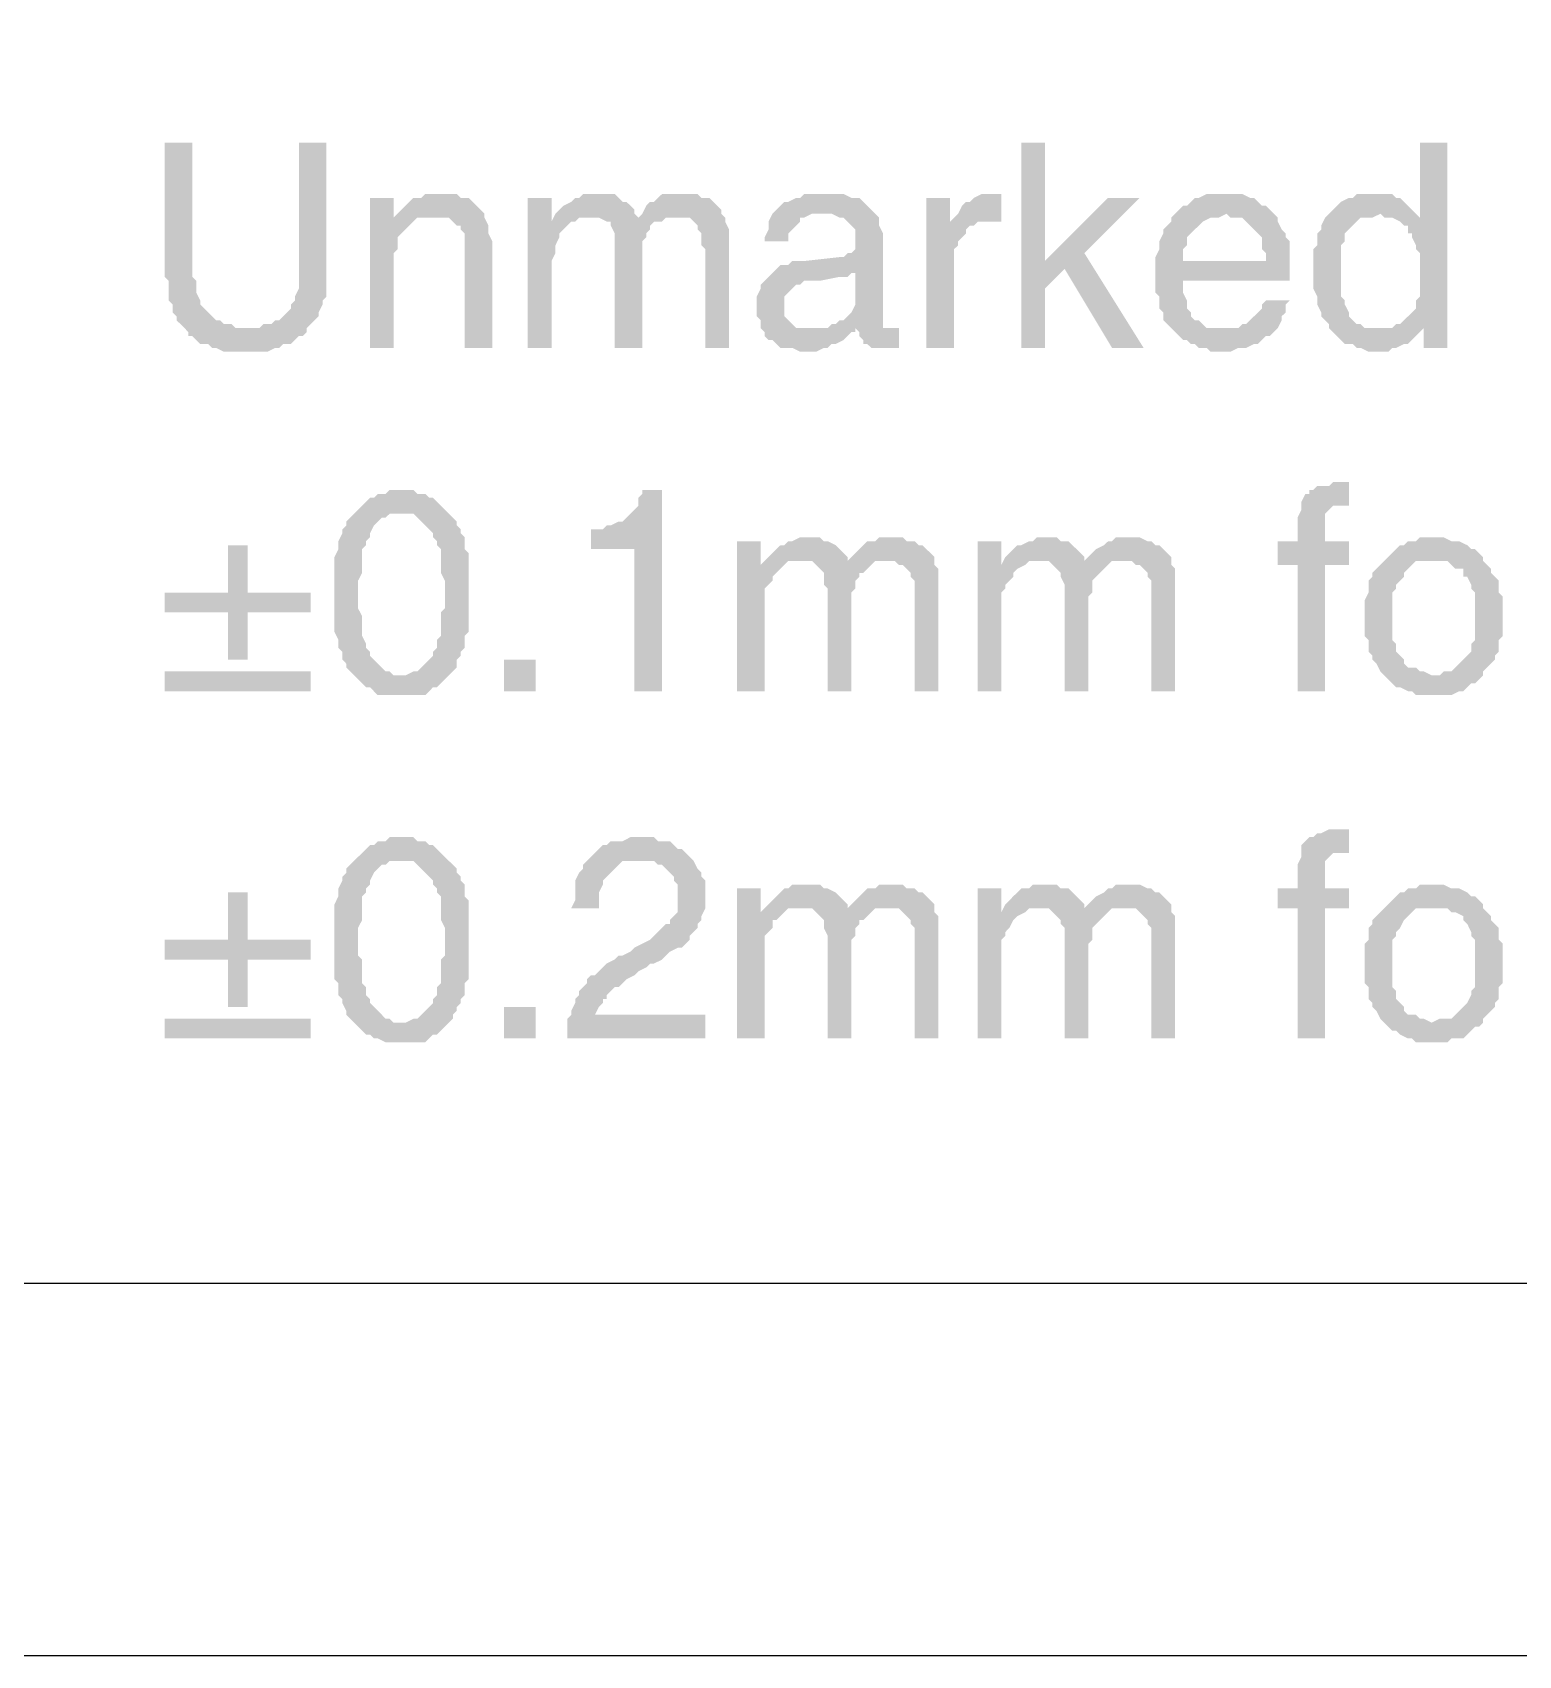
# Model space of a CAD drawing. Header units: inches. Extents: x 3613 to 8393, y -2205 to -794.
# Drawn here: x 4394.09 to 4411.09, y -1865.06 to -1846.5 of the extents above; entities that cross this region are included whole.
import ezdxf

# ---------------------------------------------------------------- set-up
doc = ezdxf.new("R2010")
doc.units = ezdxf.units.IN
doc.header["$MEASUREMENT"] = 0

msp = doc.modelspace()

# ---------------------------------------------------------------- hatches: boundary and pattern name
at = {"transparency": 33554559}
for points in [[(4395.921, -1847.761), (4395.605, -1847.761), (4395.605, -1849.296), (4395.65, -1849.341), (4395.65, -1849.566), (4395.695, -1849.612), (4395.695, -1849.702), (4395.74, -1849.747), (4395.74, -1849.792), (4395.786, -1849.837), (4395.831, -1849.882), (4396.553, -1849.882), (4396.417, -1849.882), (4396.372, -1849.837), (4396.282, -1849.837), (4396.237, -1849.792), (4396.192, -1849.792), (4396.147, -1849.747), (4396.101, -1849.702), (4396.101, -1849.702), (4396.056, -1849.657), (4396.011, -1849.612), (4396.011, -1849.566), (4395.966, -1849.476), (4395.966, -1849.341), (4395.921, -1849.296), (4395.921, -1849.205)], [(4397.455, -1847.761), (4397.139, -1847.761), (4397.139, -1849.431), (4397.094, -1849.521), (4397.094, -1849.566), (4397.049, -1849.612), (4397.049, -1849.657), (4397.004, -1849.702), (4396.959, -1849.747), (4396.914, -1849.792), (4396.869, -1849.792), (4396.824, -1849.837), (4396.733, -1849.837), (4396.688, -1849.882), (4395.831, -1849.882), (4395.876, -1849.928), (4395.876, -1849.973), (4395.921, -1849.973), (4395.966, -1850.018), (4396.011, -1850.063), (4396.101, -1850.063), (4396.147, -1850.108), (4396.192, -1850.108), (4396.282, -1850.153), (4396.778, -1850.153), (4396.869, -1850.108), (4396.914, -1850.108), (4396.959, -1850.063), (4397.049, -1850.063), (4397.094, -1850.018), (4397.139, -1849.973), (4397.185, -1849.973), (4397.23, -1849.928), (4397.23, -1849.882), (4397.275, -1849.837), (4397.32, -1849.792), (4397.365, -1849.747), (4397.365, -1849.702), (4397.41, -1849.612), (4397.41, -1849.566), (4397.455, -1849.521), (4397.455, -1849.251)], [(4405.669, -1847.761), (4405.399, -1847.761), (4405.399, -1850.108), (4405.669, -1850.108), (4405.669, -1849.431), (4405.895, -1849.205), (4405.669, -1849.115)], [(4410.273, -1847.761), (4409.957, -1847.761), (4409.957, -1848.619), (4409.731, -1848.664), (4409.776, -1848.709), (4409.822, -1848.709), (4409.822, -1848.799), (4409.867, -1848.799), (4409.867, -1848.844), (4409.912, -1848.935), (4409.912, -1848.98), (4409.957, -1849.025), (4409.957, -1849.521), (4409.912, -1849.566), (4409.912, -1849.657), (4409.867, -1849.702), (4409.822, -1849.747), (4409.822, -1849.747), (4409.776, -1849.792), (4409.731, -1849.837), (4409.686, -1849.837), (4410.002, -1849.882), (4410.002, -1850.108), (4410.273, -1850.108)], [(4398.223, -1848.393), (4397.952, -1848.393), (4397.952, -1850.108), (4398.223, -1850.108), (4398.223, -1849.16), (4398.223, -1849.025), (4398.268, -1848.98), (4398.268, -1848.844), (4398.313, -1848.799), (4398.358, -1848.754), (4398.358, -1848.754), (4398.403, -1848.709), (4398.448, -1848.664), (4398.223, -1848.619)], [(4398.719, -1848.348), (4398.584, -1848.348), (4398.539, -1848.393), (4398.448, -1848.393), (4398.403, -1848.438), (4398.358, -1848.483), (4398.313, -1848.528), (4398.268, -1848.574), (4398.223, -1848.619), (4398.448, -1848.664), (4398.493, -1848.619), (4398.674, -1848.619), (4399.261, -1848.574), (4399.216, -1848.528), (4399.17, -1848.483), (4399.17, -1848.483), (4399.125, -1848.438), (4399.08, -1848.393), (4398.99, -1848.393), (4398.945, -1848.348), (4398.809, -1848.348)], [(4400.028, -1848.393), (4399.757, -1848.393), (4399.757, -1850.108), (4400.028, -1850.108), (4400.028, -1849.115), (4400.073, -1849.025), (4400.073, -1848.935), (4400.118, -1848.844), (4400.118, -1848.799), (4400.163, -1848.754), (4400.208, -1848.709), (4400.254, -1848.664), (4400.299, -1848.664), (4400.028, -1848.664)], [(4400.524, -1848.348), (4400.389, -1848.348), (4400.344, -1848.393), (4400.299, -1848.393), (4400.254, -1848.438), (4400.163, -1848.483), (4400.118, -1848.528), (4400.073, -1848.574), (4400.028, -1848.664), (4400.299, -1848.664), (4400.344, -1848.619), (4400.479, -1848.619), (4400.976, -1848.574), (4400.976, -1848.528), (4400.931, -1848.483), (4400.885, -1848.438), (4400.84, -1848.438), (4400.795, -1848.393), (4400.75, -1848.348), (4400.615, -1848.348)], [(4401.472, -1848.348), (4401.292, -1848.348), (4401.246, -1848.393), (4401.201, -1848.438), (4401.156, -1848.438), (4401.111, -1848.483), (4401.066, -1848.574), (4401.021, -1848.619), (4400.57, -1848.619), (4400.66, -1848.664), (4400.705, -1848.664), (4400.705, -1848.709), (4400.75, -1848.799), (4400.75, -1850.108), (4401.066, -1850.108), (4401.066, -1849.115), (4401.066, -1848.889), (4401.111, -1848.844), (4401.111, -1848.799), (4401.156, -1848.754), (4401.156, -1848.709), (4401.201, -1848.664), (4401.292, -1848.664), (4401.337, -1848.619), (4401.472, -1848.619), (4401.969, -1848.574), (4401.969, -1848.528), (4401.923, -1848.483), (4401.923, -1848.483), (4401.878, -1848.438), (4401.833, -1848.393), (4401.743, -1848.393), (4401.698, -1848.348), (4401.562, -1848.348)], [(4403.187, -1848.348), (4402.916, -1848.348), (4402.871, -1848.393), (4402.826, -1848.393), (4402.736, -1848.438), (4402.691, -1848.438), (4402.646, -1848.483), (4402.646, -1848.483), (4402.6, -1848.528), (4402.555, -1848.574), (4402.51, -1848.664), (4402.51, -1848.754), (4402.465, -1848.844), (4402.465, -1848.889), (4402.736, -1848.889), (4402.736, -1848.799), (4402.781, -1848.754), (4402.826, -1848.709), (4402.871, -1848.664), (4402.871, -1848.619), (4402.916, -1848.619), (4403.007, -1848.574), (4403.729, -1848.574), (4403.684, -1848.528), (4403.638, -1848.483), (4403.593, -1848.438), (4403.548, -1848.393), (4403.458, -1848.393), (4403.368, -1848.348), (4403.232, -1848.348)], [(4404.586, -1848.393), (4404.315, -1848.393), (4404.315, -1850.108), (4404.631, -1850.108), (4404.631, -1848.98), (4404.677, -1848.935), (4404.677, -1848.889), (4404.722, -1848.844), (4404.767, -1848.799), (4404.767, -1848.754), (4404.812, -1848.709), (4404.857, -1848.709), (4404.586, -1848.664)], [(4405.083, -1848.348), (4404.947, -1848.348), (4404.857, -1848.393), (4404.812, -1848.438), (4404.767, -1848.438), (4404.722, -1848.483), (4404.677, -1848.574), (4404.677, -1848.574), (4404.631, -1848.619), (4405.128, -1848.664), (4405.173, -1848.664), (4405.173, -1848.348), (4405.128, -1848.348)], [(4406.753, -1848.393), (4406.392, -1848.393), (4405.669, -1849.115), (4405.895, -1849.205), (4406.437, -1850.108), (4406.798, -1850.108), (4406.121, -1849.025)], [(4407.746, -1848.348), (4407.52, -1848.348), (4407.43, -1848.393), (4407.384, -1848.393), (4407.339, -1848.438), (4407.294, -1848.483), (4407.249, -1848.483), (4407.204, -1848.528), (4407.159, -1848.574), (4407.746, -1848.574), (4407.791, -1848.619), (4407.926, -1848.619), (4407.971, -1848.664), (4408.016, -1848.709), (4408.061, -1848.754), (4408.061, -1848.754), (4408.107, -1848.799), (4408.152, -1848.844), (4408.152, -1848.98), (4408.197, -1849.025), (4408.197, -1849.115), (4406.933, -1849.115), (4406.933, -1849.476), (4406.978, -1849.521), (4406.978, -1849.657), (4407.023, -1849.702), (4407.023, -1849.792), (4407.069, -1849.837), (4407.114, -1849.882), (4407.159, -1849.928), (4407.159, -1849.928), (4407.204, -1849.973), (4407.249, -1850.018), (4407.294, -1850.018), (4407.339, -1850.063), (4407.384, -1850.063), (4407.43, -1850.108), (4407.52, -1850.108), (4407.565, -1850.153), (4407.791, -1850.153), (4407.881, -1850.108), (4407.971, -1850.108), (4408.061, -1850.063), (4408.107, -1850.063), (4408.152, -1850.018), (4408.197, -1849.973), (4408.242, -1849.973), (4408.287, -1849.928), (4407.746, -1849.882), (4407.52, -1849.882), (4407.475, -1849.837), (4407.43, -1849.792), (4407.384, -1849.792), (4407.339, -1849.747), (4407.339, -1849.702), (4407.294, -1849.657), (4407.294, -1849.566), (4407.249, -1849.476), (4407.249, -1849.341), (4408.468, -1849.341), (4408.468, -1848.889), (4408.423, -1848.844), (4408.423, -1848.799), (4408.377, -1848.754), (4408.332, -1848.664), (4408.332, -1848.619), (4408.287, -1848.574), (4408.242, -1848.528), (4408.197, -1848.483), (4408.152, -1848.483), (4408.107, -1848.438), (4408.061, -1848.393), (4408.016, -1848.393), (4407.926, -1848.348), (4407.791, -1848.348)], [(4409.461, -1848.348), (4409.235, -1848.348), (4409.19, -1848.393), (4409.145, -1848.393), (4409.054, -1848.438), (4409.009, -1848.483), (4408.964, -1848.528), (4408.919, -1848.574), (4409.506, -1848.574), (4409.551, -1848.619), (4409.641, -1848.619), (4409.731, -1848.664), (4409.957, -1848.619), (4409.957, -1848.619), (4409.912, -1848.574), (4409.867, -1848.528), (4409.822, -1848.483), (4409.776, -1848.438), (4409.731, -1848.393), (4409.686, -1848.393), (4409.641, -1848.348), (4409.506, -1848.348)], [(4399.261, -1848.574), (4398.674, -1848.619), (4398.854, -1848.619), (4398.9, -1848.664), (4398.945, -1848.709), (4398.99, -1848.709), (4398.99, -1848.754), (4399.035, -1848.799), (4399.035, -1850.108), (4399.351, -1850.108), (4399.351, -1848.889), (4399.306, -1848.799), (4399.306, -1848.709), (4399.261, -1848.619)], [(4401.969, -1848.574), (4401.472, -1848.619), (4401.608, -1848.619), (4401.653, -1848.664), (4401.698, -1848.709), (4401.698, -1848.754), (4401.743, -1848.799), (4401.743, -1848.935), (4401.788, -1848.98), (4401.788, -1850.108), (4402.059, -1850.108), (4402.059, -1848.889), (4402.059, -1848.754), (4402.014, -1848.664), (4402.014, -1848.619)], [(4403.729, -1848.574), (4403.142, -1848.574), (4403.232, -1848.574), (4403.323, -1848.619), (4403.368, -1848.619), (4403.413, -1848.664), (4403.458, -1848.709), (4403.503, -1848.754), (4403.503, -1848.98), (4403.458, -1849.025), (4403.413, -1849.025), (4403.368, -1849.07), (4403.323, -1849.07), (4402.916, -1849.115), (4402.781, -1849.115), (4402.736, -1849.16), (4402.646, -1849.16), (4402.6, -1849.205), (4403.503, -1849.251), (4403.503, -1849.521), (4403.503, -1849.612), (4403.458, -1849.702), (4403.413, -1849.747), (4403.368, -1849.792), (4403.323, -1849.792), (4403.277, -1849.837), (4403.232, -1849.837), (4403.187, -1849.882), (4402.962, -1849.882), (4402.465, -1849.928), (4402.465, -1849.973), (4402.51, -1850.018), (4402.555, -1850.018), (4402.6, -1850.063), (4402.646, -1850.108), (4402.781, -1850.108), (4402.871, -1850.153), (4403.052, -1850.153), (4403.142, -1850.108), (4403.187, -1850.108), (4403.232, -1850.063), (4403.277, -1850.063), (4403.368, -1850.018), (4403.413, -1849.973), (4403.458, -1849.928), (4403.503, -1849.928), (4403.503, -1849.882), (4403.819, -1849.882), (4403.819, -1848.799), (4403.774, -1848.709), (4403.774, -1848.619)], [(4404.631, -1848.619), (4404.586, -1848.664), (4404.857, -1848.709), (4404.902, -1848.664), (4405.128, -1848.664)], [(4407.159, -1848.574), (4407.114, -1848.619), (4407.114, -1848.664), (4407.069, -1848.709), (4407.023, -1848.754), (4407.023, -1848.799), (4406.978, -1848.889), (4406.978, -1848.98), (4406.933, -1849.07), (4406.933, -1849.115), (4407.249, -1849.115), (4407.249, -1848.98), (4407.294, -1848.935), (4407.294, -1848.844), (4407.339, -1848.799), (4407.384, -1848.754), (4407.384, -1848.754), (4407.43, -1848.709), (4407.475, -1848.664), (4407.565, -1848.619), (4407.655, -1848.619), (4407.746, -1848.574)], [(4408.919, -1848.574), (4408.874, -1848.619), (4408.829, -1848.709), (4408.829, -1848.754), (4408.784, -1848.799), (4408.784, -1848.935), (4408.738, -1848.98), (4408.738, -1849.431), (4408.784, -1849.521), (4408.784, -1849.612), (4408.829, -1849.702), (4408.829, -1849.747), (4408.874, -1849.792), (4408.919, -1849.837), (4408.919, -1849.882), (4408.964, -1849.928), (4409.009, -1849.973), (4409.054, -1850.018), (4409.099, -1850.063), (4409.19, -1850.063), (4409.235, -1850.108), (4409.28, -1850.108), (4409.37, -1850.153), (4409.596, -1850.153), (4409.641, -1850.108), (4409.686, -1850.108), (4409.776, -1850.063), (4409.822, -1850.063), (4409.867, -1850.018), (4409.912, -1849.973), (4409.957, -1849.928), (4409.506, -1849.882), (4409.325, -1849.882), (4409.28, -1849.837), (4409.235, -1849.837), (4409.19, -1849.792), (4409.145, -1849.747), (4409.145, -1849.702), (4409.099, -1849.612), (4409.099, -1849.566), (4409.054, -1849.521), (4409.054, -1848.935), (4409.099, -1848.889), (4409.099, -1848.799), (4409.145, -1848.754), (4409.145, -1848.754), (4409.19, -1848.709), (4409.235, -1848.664), (4409.28, -1848.619), (4409.415, -1848.619), (4409.506, -1848.574)], [(4402.6, -1849.205), (4402.555, -1849.251), (4402.51, -1849.296), (4402.51, -1849.296), (4402.465, -1849.341), (4402.42, -1849.386), (4402.42, -1849.431), (4402.375, -1849.521), (4402.375, -1849.657), (4402.375, -1849.747), (4402.42, -1849.792), (4402.42, -1849.882), (4402.465, -1849.928), (4402.962, -1849.882), (4402.826, -1849.882), (4402.781, -1849.837), (4402.736, -1849.792), (4402.691, -1849.747), (4402.691, -1849.521), (4402.736, -1849.476), (4402.781, -1849.431), (4402.826, -1849.386), (4402.871, -1849.386), (4402.916, -1849.341), (4403.097, -1849.341), (4403.323, -1849.296), (4403.413, -1849.296), (4403.458, -1849.251), (4403.503, -1849.251)], [(4408.468, -1849.566), (4408.197, -1849.566), (4408.152, -1849.612), (4408.152, -1849.657), (4408.107, -1849.702), (4408.061, -1849.747), (4408.016, -1849.792), (4407.971, -1849.837), (4407.926, -1849.837), (4407.881, -1849.882), (4407.746, -1849.882), (4408.287, -1849.928), (4408.332, -1849.882), (4408.377, -1849.792), (4408.377, -1849.747), (4408.423, -1849.702), (4408.423, -1849.612)], [(4403.819, -1849.882), (4403.503, -1849.882), (4403.548, -1849.928), (4403.909, -1849.882), (4403.909, -1849.882)], [(4404, -1849.882), (4403.909, -1849.882), (4403.548, -1849.928), (4403.548, -1849.973), (4403.593, -1850.018), (4403.593, -1850.063), (4403.638, -1850.063), (4403.684, -1850.108), (4404, -1850.108)], [(4409.686, -1849.837), (4409.641, -1849.882), (4409.506, -1849.882), (4409.957, -1849.928), (4410.002, -1849.882)], [(4398.313, -1851.733), (4398.178, -1851.733), (4398.132, -1851.778), (4398.042, -1851.778), (4397.997, -1851.823), (4397.952, -1851.823), (4397.907, -1851.868), (4397.862, -1851.913), (4397.816, -1851.958), (4397.771, -1852.004), (4398.448, -1852.004), (4398.493, -1852.049), (4398.539, -1852.094), (4398.584, -1852.139), (4398.629, -1852.184), (4398.674, -1852.229), (4398.674, -1852.274), (4398.719, -1852.32), (4398.719, -1852.365), (4398.764, -1852.41), (4398.764, -1852.681), (4398.809, -1852.771), (4398.809, -1853.087), (4398.764, -1853.132), (4398.764, -1853.403), (4398.719, -1853.448), (4398.719, -1853.538), (4398.674, -1853.583), (4398.674, -1853.628), (4398.674, -1853.628), (4398.629, -1853.673), (4398.584, -1853.719), (4398.539, -1853.764), (4398.493, -1853.809), (4398.448, -1853.809), (4398.358, -1853.854), (4397.771, -1853.854), (4397.816, -1853.899), (4397.862, -1853.944), (4397.907, -1853.989), (4397.952, -1853.989), (4397.997, -1854.035), (4398.042, -1854.08), (4398.584, -1854.08), (4398.629, -1854.035), (4398.674, -1853.989), (4398.719, -1853.989), (4398.764, -1853.944), (4398.809, -1853.899), (4398.854, -1853.854), (4398.9, -1853.809), (4398.9, -1853.809), (4398.945, -1853.764), (4398.945, -1853.673), (4398.99, -1853.628), (4398.99, -1853.583), (4399.035, -1853.538), (4399.035, -1853.403), (4399.08, -1853.358), (4399.08, -1852.906), (4399.08, -1852.455), (4399.035, -1852.41), (4399.035, -1852.274), (4398.99, -1852.229), (4398.99, -1852.184), (4398.945, -1852.139), (4398.945, -1852.094), (4398.9, -1852.049), (4398.9, -1852.049), (4398.854, -1852.004), (4398.809, -1851.958), (4398.764, -1851.913), (4398.719, -1851.868), (4398.674, -1851.823), (4398.629, -1851.823), (4398.584, -1851.778), (4398.493, -1851.778), (4398.448, -1851.733), (4398.358, -1851.733)], [(4401.292, -1851.733), (4401.066, -1851.733), (4401.066, -1851.778), (4401.021, -1851.823), (4401.021, -1851.913), (4400.976, -1851.958), (4400.931, -1852.004), (4400.885, -1852.049), (4400.84, -1852.094), (4400.795, -1852.094), (4400.705, -1852.139), (4400.66, -1852.139), (4400.615, -1852.184), (4400.479, -1852.184), (4400.479, -1852.41), (4400.976, -1852.41), (4400.976, -1854.035), (4401.292, -1854.035)], [(4409.009, -1851.643), (4408.964, -1851.643), (4408.919, -1851.688), (4408.784, -1851.688), (4408.738, -1851.733), (4408.693, -1851.733), (4408.693, -1851.778), (4408.648, -1851.778), (4408.603, -1851.868), (4408.603, -1851.913), (4409.145, -1851.913), (4409.145, -1851.643)], [(4408.603, -1851.913), (4408.603, -1851.958), (4408.558, -1852.049), (4408.558, -1852.32), (4408.332, -1852.32), (4408.332, -1852.59), (4408.558, -1852.59), (4408.558, -1854.035), (4408.874, -1854.035), (4408.874, -1852.59), (4409.145, -1852.59), (4409.145, -1852.32), (4408.874, -1852.32), (4408.874, -1852.004), (4408.919, -1851.958), (4408.919, -1851.958), (4408.964, -1851.913), (4409.054, -1851.913)], [(4397.771, -1852.004), (4397.726, -1852.049), (4397.726, -1852.049), (4397.681, -1852.094), (4397.681, -1852.139), (4397.636, -1852.184), (4397.636, -1852.229), (4397.591, -1852.32), (4397.591, -1852.41), (4397.546, -1852.5), (4397.546, -1853.358), (4397.591, -1853.448), (4397.591, -1853.538), (4397.636, -1853.583), (4397.636, -1853.673), (4397.681, -1853.719), (4397.681, -1853.764), (4397.726, -1853.809), (4397.771, -1853.854), (4398.313, -1853.854), (4398.223, -1853.854), (4398.178, -1853.809), (4398.132, -1853.809), (4398.087, -1853.764), (4398.042, -1853.719), (4397.997, -1853.673), (4397.952, -1853.628), (4397.952, -1853.583), (4397.907, -1853.538), (4397.907, -1853.493), (4397.862, -1853.403), (4397.862, -1853.177), (4397.816, -1853.087), (4397.816, -1852.771), (4397.862, -1852.681), (4397.862, -1852.41), (4397.907, -1852.365), (4397.907, -1852.32), (4397.952, -1852.274), (4397.952, -1852.229), (4397.952, -1852.229), (4397.997, -1852.139), (4398.042, -1852.094), (4398.087, -1852.049), (4398.132, -1852.049), (4398.178, -1852.004), (4398.313, -1852.004)], [(4402.42, -1852.32), (4402.149, -1852.32), (4402.149, -1854.035), (4402.465, -1854.035), (4402.465, -1852.861), (4402.51, -1852.816), (4402.555, -1852.771), (4402.555, -1852.726), (4402.6, -1852.681), (4402.646, -1852.635), (4402.691, -1852.59), (4402.42, -1852.59)], [(4402.962, -1852.274), (4402.871, -1852.274), (4402.781, -1852.32), (4402.736, -1852.32), (4402.691, -1852.365), (4402.646, -1852.365), (4402.6, -1852.41), (4402.555, -1852.455), (4402.51, -1852.5), (4402.42, -1852.59), (4402.691, -1852.59), (4402.736, -1852.545), (4402.871, -1852.545), (4403.413, -1852.5), (4403.368, -1852.455), (4403.323, -1852.41), (4403.323, -1852.41), (4403.277, -1852.365), (4403.187, -1852.32), (4403.142, -1852.32), (4403.097, -1852.274), (4403.007, -1852.274)], [(4403.909, -1852.274), (4403.774, -1852.274), (4403.729, -1852.32), (4403.638, -1852.32), (4403.593, -1852.365), (4403.548, -1852.41), (4403.503, -1852.455), (4403.458, -1852.5), (4403.413, -1852.545), (4403.007, -1852.545), (4403.052, -1852.59), (4403.097, -1852.635), (4403.097, -1852.635), (4403.142, -1852.681), (4403.142, -1852.816), (4403.187, -1852.861), (4403.187, -1854.035), (4403.458, -1854.035), (4403.458, -1852.906), (4403.503, -1852.861), (4403.503, -1852.771), (4403.548, -1852.726), (4403.548, -1852.681), (4403.593, -1852.681), (4403.638, -1852.635), (4403.684, -1852.59), (4403.729, -1852.545), (4403.864, -1852.545), (4404.406, -1852.5), (4404.361, -1852.455), (4404.315, -1852.41), (4404.315, -1852.41), (4404.27, -1852.365), (4404.225, -1852.365), (4404.18, -1852.32), (4404.09, -1852.32), (4404.045, -1852.274), (4403.954, -1852.274)], [(4405.173, -1852.32), (4404.902, -1852.32), (4404.902, -1854.035), (4405.173, -1854.035), (4405.173, -1852.906), (4405.218, -1852.861), (4405.218, -1852.816), (4405.263, -1852.771), (4405.308, -1852.726), (4405.308, -1852.681), (4405.354, -1852.635), (4405.444, -1852.59), (4405.173, -1852.59)], [(4405.669, -1852.274), (4405.579, -1852.274), (4405.534, -1852.32), (4405.489, -1852.32), (4405.399, -1852.365), (4405.354, -1852.365), (4405.308, -1852.41), (4405.263, -1852.455), (4405.218, -1852.5), (4405.173, -1852.59), (4405.444, -1852.59), (4405.489, -1852.545), (4405.624, -1852.545), (4406.121, -1852.5), (4406.076, -1852.455), (4406.031, -1852.41), (4406.031, -1852.41), (4405.985, -1852.365), (4405.94, -1852.32), (4405.85, -1852.32), (4405.805, -1852.274), (4405.76, -1852.274)], [(4406.617, -1852.274), (4406.482, -1852.274), (4406.437, -1852.32), (4406.392, -1852.32), (4406.346, -1852.365), (4406.256, -1852.41), (4406.211, -1852.455), (4406.166, -1852.5), (4406.121, -1852.545), (4405.715, -1852.545), (4405.76, -1852.59), (4405.805, -1852.635), (4405.805, -1852.635), (4405.85, -1852.681), (4405.85, -1852.726), (4405.895, -1852.816), (4405.895, -1854.035), (4406.166, -1854.035), (4406.166, -1852.951), (4406.211, -1852.906), (4406.211, -1852.771), (4406.256, -1852.726), (4406.301, -1852.681), (4406.301, -1852.681), (4406.346, -1852.635), (4406.392, -1852.59), (4406.437, -1852.545), (4406.572, -1852.545), (4407.114, -1852.5), (4407.069, -1852.455), (4407.023, -1852.41), (4407.023, -1852.41), (4406.978, -1852.365), (4406.933, -1852.365), (4406.888, -1852.32), (4406.843, -1852.32), (4406.753, -1852.274), (4406.707, -1852.274)], [(4410.092, -1852.274), (4409.957, -1852.274), (4409.912, -1852.32), (4409.822, -1852.32), (4409.776, -1852.365), (4409.731, -1852.365), (4409.686, -1852.41), (4409.641, -1852.455), (4409.596, -1852.5), (4409.551, -1852.545), (4409.551, -1852.545), (4409.506, -1852.59), (4409.461, -1852.635), (4409.415, -1852.681), (4409.415, -1852.726), (4409.37, -1852.771), (4409.37, -1852.906), (4409.325, -1852.997), (4409.325, -1853.177), (4409.325, -1853.403), (4409.37, -1853.448), (4409.37, -1853.583), (4409.415, -1853.628), (4409.415, -1853.673), (4409.461, -1853.719), (4409.506, -1853.809), (4409.551, -1853.854), (4410.092, -1853.854), (4410.002, -1853.809), (4409.957, -1853.809), (4409.912, -1853.764), (4409.822, -1853.764), (4409.776, -1853.719), (4409.776, -1853.673), (4409.731, -1853.628), (4409.686, -1853.583), (4409.686, -1853.493), (4409.641, -1853.448), (4409.641, -1852.906), (4409.686, -1852.861), (4409.686, -1852.816), (4409.731, -1852.771), (4409.776, -1852.726), (4409.776, -1852.681), (4409.822, -1852.635), (4409.867, -1852.59), (4409.912, -1852.545), (4410.092, -1852.545), (4410.679, -1852.5), (4410.634, -1852.455), (4410.589, -1852.41), (4410.544, -1852.41), (4410.499, -1852.365), (4410.408, -1852.32), (4410.318, -1852.32), (4410.228, -1852.274), (4410.183, -1852.274)], [(4396.553, -1852.365), (4396.327, -1852.365), (4396.327, -1852.906), (4395.605, -1852.906), (4395.605, -1853.132), (4396.327, -1853.132), (4396.327, -1853.673), (4396.553, -1853.673), (4396.553, -1853.132), (4397.275, -1853.132), (4397.275, -1852.906), (4396.553, -1852.906)], [(4404.406, -1852.5), (4403.864, -1852.545), (4403.954, -1852.545), (4404, -1852.59), (4404.045, -1852.59), (4404.09, -1852.635), (4404.135, -1852.681), (4404.135, -1852.726), (4404.18, -1852.771), (4404.18, -1854.035), (4404.451, -1854.035), (4404.451, -1852.635), (4404.406, -1852.59)], [(4407.114, -1852.5), (4406.572, -1852.545), (4406.662, -1852.545), (4406.707, -1852.59), (4406.753, -1852.59), (4406.798, -1852.635), (4406.843, -1852.681), (4406.843, -1852.726), (4406.888, -1852.771), (4406.888, -1854.035), (4407.159, -1854.035), (4407.159, -1852.635), (4407.114, -1852.59)], [(4410.679, -1852.5), (4410.092, -1852.545), (4410.273, -1852.545), (4410.318, -1852.59), (4410.363, -1852.635), (4410.453, -1852.635), (4410.453, -1852.726), (4410.499, -1852.726), (4410.544, -1852.816), (4410.544, -1852.861), (4410.589, -1852.906), (4410.589, -1853.448), (4410.544, -1853.493), (4410.544, -1853.583), (4410.499, -1853.628), (4410.453, -1853.673), (4410.453, -1853.673), (4410.408, -1853.719), (4410.363, -1853.764), (4410.318, -1853.809), (4410.228, -1853.809), (4410.183, -1853.854), (4409.551, -1853.854), (4409.596, -1853.899), (4409.641, -1853.944), (4409.686, -1853.989), (4409.731, -1853.989), (4409.822, -1854.035), (4409.867, -1854.035), (4409.912, -1854.08), (4410.318, -1854.08), (4410.408, -1854.035), (4410.453, -1854.035), (4410.499, -1853.989), (4410.544, -1853.944), (4410.589, -1853.944), (4410.634, -1853.899), (4410.679, -1853.854), (4410.679, -1853.809), (4410.724, -1853.764), (4410.769, -1853.719), (4410.815, -1853.673), (4410.815, -1853.628), (4410.86, -1853.583), (4410.86, -1853.448), (4410.905, -1853.403), (4410.905, -1853.177), (4410.905, -1852.951), (4410.86, -1852.906), (4410.86, -1852.771), (4410.815, -1852.726), (4410.769, -1852.681), (4410.769, -1852.635), (4410.724, -1852.59), (4410.679, -1852.545)], [(4397.275, -1854.035), (4397.275, -1853.809), (4395.605, -1853.809), (4395.605, -1854.035)], [(4399.847, -1854.035), (4399.847, -1853.673), (4399.486, -1853.673), (4399.486, -1854.035)], [(4409.009, -1855.614), (4408.919, -1855.614), (4408.829, -1855.659), (4408.784, -1855.659), (4408.738, -1855.704), (4408.693, -1855.704), (4408.648, -1855.75), (4408.603, -1855.795), (4408.603, -1855.885), (4409.145, -1855.885), (4409.145, -1855.614)], [(4398.313, -1855.704), (4398.178, -1855.704), (4398.132, -1855.75), (4398.042, -1855.75), (4397.997, -1855.795), (4397.952, -1855.795), (4397.907, -1855.84), (4397.862, -1855.885), (4397.816, -1855.93), (4397.771, -1855.975), (4398.448, -1855.975), (4398.493, -1856.02), (4398.539, -1856.065), (4398.584, -1856.111), (4398.629, -1856.156), (4398.674, -1856.201), (4398.674, -1856.246), (4398.719, -1856.291), (4398.719, -1856.336), (4398.764, -1856.381), (4398.764, -1856.652), (4398.809, -1856.742), (4398.809, -1857.058), (4398.764, -1857.104), (4398.764, -1857.374), (4398.719, -1857.419), (4398.719, -1857.51), (4398.674, -1857.555), (4398.674, -1857.6), (4398.674, -1857.6), (4398.629, -1857.645), (4398.584, -1857.69), (4398.539, -1857.735), (4398.493, -1857.781), (4398.448, -1857.781), (4398.358, -1857.826), (4397.771, -1857.826), (4397.816, -1857.871), (4397.862, -1857.916), (4397.907, -1857.961), (4397.952, -1857.961), (4397.997, -1858.006), (4398.042, -1858.006), (4398.132, -1858.051), (4398.584, -1858.051), (4398.629, -1858.006), (4398.674, -1857.961), (4398.719, -1857.961), (4398.764, -1857.916), (4398.809, -1857.871), (4398.854, -1857.826), (4398.9, -1857.781), (4398.9, -1857.735), (4398.945, -1857.69), (4398.945, -1857.645), (4398.99, -1857.6), (4398.99, -1857.555), (4399.035, -1857.51), (4399.035, -1857.374), (4399.08, -1857.329), (4399.08, -1856.878), (4399.08, -1856.427), (4399.035, -1856.381), (4399.035, -1856.246), (4398.99, -1856.201), (4398.99, -1856.156), (4398.945, -1856.111), (4398.945, -1856.065), (4398.9, -1856.02), (4398.9, -1856.02), (4398.854, -1855.975), (4398.809, -1855.93), (4398.764, -1855.885), (4398.719, -1855.84), (4398.674, -1855.795), (4398.629, -1855.795), (4398.584, -1855.75), (4398.493, -1855.75), (4398.448, -1855.704), (4398.358, -1855.704)], [(4401.066, -1855.704), (4400.931, -1855.704), (4400.84, -1855.75), (4400.705, -1855.75), (4400.66, -1855.795), (4400.615, -1855.795), (4400.57, -1855.84), (4400.524, -1855.885), (4400.479, -1855.93), (4400.479, -1855.93), (4400.434, -1855.975), (4400.389, -1856.02), (4400.389, -1856.065), (4400.344, -1856.111), (4400.299, -1856.201), (4400.299, -1856.427), (4400.254, -1856.517), (4400.57, -1856.517), (4400.57, -1856.336), (4400.615, -1856.246), (4400.615, -1856.201), (4400.66, -1856.156), (4400.705, -1856.111), (4400.75, -1856.065), (4400.795, -1856.02), (4400.84, -1855.975), (4401.021, -1855.975), (4401.608, -1855.93), (4401.562, -1855.885), (4401.517, -1855.84), (4401.472, -1855.84), (4401.427, -1855.795), (4401.382, -1855.75), (4401.246, -1855.75), (4401.201, -1855.704), (4401.111, -1855.704)], [(4397.771, -1855.975), (4397.726, -1856.02), (4397.726, -1856.02), (4397.681, -1856.065), (4397.681, -1856.111), (4397.636, -1856.156), (4397.636, -1856.201), (4397.591, -1856.291), (4397.591, -1856.381), (4397.546, -1856.472), (4397.546, -1857.329), (4397.591, -1857.374), (4397.591, -1857.51), (4397.636, -1857.555), (4397.636, -1857.6), (4397.681, -1857.69), (4397.681, -1857.735), (4397.726, -1857.781), (4397.771, -1857.826), (4398.313, -1857.826), (4398.223, -1857.826), (4398.178, -1857.781), (4398.132, -1857.781), (4398.087, -1857.735), (4398.042, -1857.69), (4397.997, -1857.645), (4397.952, -1857.6), (4397.952, -1857.555), (4397.907, -1857.51), (4397.907, -1857.419), (4397.862, -1857.374), (4397.862, -1857.104), (4397.816, -1857.058), (4397.816, -1856.742), (4397.862, -1856.652), (4397.862, -1856.381), (4397.907, -1856.336), (4397.907, -1856.291), (4397.952, -1856.246), (4397.952, -1856.201), (4397.952, -1856.201), (4397.997, -1856.111), (4398.042, -1856.065), (4398.087, -1856.02), (4398.132, -1856.02), (4398.178, -1855.975), (4398.313, -1855.975)], [(4401.608, -1855.93), (4401.021, -1855.975), (4401.201, -1855.975), (4401.246, -1856.02), (4401.292, -1856.02), (4401.337, -1856.065), (4401.382, -1856.111), (4401.427, -1856.156), (4401.427, -1856.201), (4401.472, -1856.246), (4401.472, -1856.562), (4401.427, -1856.607), (4401.382, -1856.652), (4401.382, -1856.697), (4401.337, -1856.697), (4401.292, -1856.742), (4401.246, -1856.788), (4401.201, -1856.833), (4401.156, -1856.878), (4401.066, -1856.923), (4401.066, -1856.923), (4400.976, -1856.968), (4400.931, -1857.013), (4400.84, -1857.058), (4400.795, -1857.058), (4400.75, -1857.104), (4400.66, -1857.149), (4400.615, -1857.194), (4400.57, -1857.239), (4400.524, -1857.284), (4400.479, -1857.284), (4400.434, -1857.329), (4400.434, -1857.374), (4400.389, -1857.419), (4400.344, -1857.465), (4400.344, -1857.51), (4400.299, -1857.555), (4400.299, -1857.6), (4400.254, -1857.69), (4400.254, -1857.735), (4400.208, -1857.781), (4400.208, -1858.006), (4401.788, -1858.006), (4401.788, -1857.735), (4400.524, -1857.735), (4400.57, -1857.645), (4400.615, -1857.6), (4400.615, -1857.555), (4400.66, -1857.555), (4400.66, -1857.51), (4400.705, -1857.465), (4400.75, -1857.419), (4400.795, -1857.419), (4400.84, -1857.374), (4400.885, -1857.329), (4400.976, -1857.284), (4401.021, -1857.239), (4401.111, -1857.194), (4401.156, -1857.149), (4401.201, -1857.149), (4401.292, -1857.104), (4401.337, -1857.058), (4401.382, -1857.013), (4401.472, -1856.968), (4401.517, -1856.968), (4401.562, -1856.923), (4401.608, -1856.878), (4401.608, -1856.833), (4401.653, -1856.788), (4401.698, -1856.742), (4401.698, -1856.697), (4401.743, -1856.652), (4401.743, -1856.607), (4401.788, -1856.517), (4401.788, -1856.201), (4401.743, -1856.156), (4401.743, -1856.111), (4401.698, -1856.065), (4401.653, -1855.975)], [(4408.603, -1855.885), (4408.603, -1855.93), (4408.558, -1856.02), (4408.558, -1856.291), (4408.332, -1856.291), (4408.332, -1856.517), (4408.558, -1856.517), (4408.558, -1858.006), (4408.874, -1858.006), (4408.874, -1856.517), (4409.145, -1856.517), (4409.145, -1856.291), (4408.874, -1856.291), (4408.874, -1855.975), (4408.919, -1855.93), (4408.919, -1855.93), (4408.964, -1855.885), (4409.054, -1855.885)], [(4402.962, -1856.246), (4402.781, -1856.246), (4402.736, -1856.291), (4402.691, -1856.291), (4402.646, -1856.336), (4402.6, -1856.381), (4402.555, -1856.427), (4402.51, -1856.472), (4402.42, -1856.562), (4402.691, -1856.562), (4402.736, -1856.517), (4402.871, -1856.517), (4403.413, -1856.472), (4403.368, -1856.427), (4403.323, -1856.381), (4403.323, -1856.381), (4403.277, -1856.336), (4403.187, -1856.291), (4403.142, -1856.291), (4403.097, -1856.246), (4403.007, -1856.246)], [(4403.909, -1856.246), (4403.774, -1856.246), (4403.729, -1856.291), (4403.638, -1856.291), (4403.593, -1856.336), (4403.548, -1856.381), (4403.503, -1856.427), (4403.458, -1856.472), (4403.413, -1856.517), (4403.007, -1856.517), (4403.052, -1856.562), (4403.097, -1856.607), (4403.097, -1856.607), (4403.142, -1856.652), (4403.142, -1856.742), (4403.187, -1856.833), (4403.187, -1858.006), (4403.458, -1858.006), (4403.458, -1856.878), (4403.503, -1856.833), (4403.503, -1856.742), (4403.548, -1856.697), (4403.548, -1856.652), (4403.593, -1856.652), (4403.638, -1856.607), (4403.684, -1856.562), (4403.729, -1856.517), (4403.864, -1856.517), (4404.406, -1856.472), (4404.361, -1856.427), (4404.315, -1856.381), (4404.315, -1856.381), (4404.27, -1856.336), (4404.225, -1856.336), (4404.18, -1856.291), (4404.09, -1856.291), (4404.045, -1856.246), (4403.954, -1856.246)], [(4405.669, -1856.246), (4405.534, -1856.246), (4405.489, -1856.291), (4405.399, -1856.291), (4405.354, -1856.336), (4405.308, -1856.381), (4405.263, -1856.427), (4405.218, -1856.472), (4405.173, -1856.562), (4405.444, -1856.562), (4405.489, -1856.517), (4405.624, -1856.517), (4406.121, -1856.472), (4406.076, -1856.427), (4406.031, -1856.381), (4406.031, -1856.381), (4405.985, -1856.336), (4405.94, -1856.291), (4405.85, -1856.291), (4405.805, -1856.246), (4405.76, -1856.246)], [(4406.617, -1856.246), (4406.482, -1856.246), (4406.437, -1856.291), (4406.392, -1856.291), (4406.346, -1856.336), (4406.256, -1856.381), (4406.211, -1856.427), (4406.166, -1856.472), (4406.121, -1856.517), (4405.715, -1856.517), (4405.76, -1856.562), (4405.805, -1856.607), (4405.805, -1856.607), (4405.85, -1856.652), (4405.85, -1856.697), (4405.895, -1856.742), (4405.895, -1858.006), (4406.166, -1858.006), (4406.166, -1856.923), (4406.211, -1856.878), (4406.211, -1856.742), (4406.256, -1856.697), (4406.301, -1856.652), (4406.301, -1856.652), (4406.346, -1856.607), (4406.392, -1856.562), (4406.437, -1856.517), (4406.572, -1856.517), (4407.114, -1856.472), (4407.069, -1856.427), (4407.023, -1856.381), (4407.023, -1856.381), (4406.978, -1856.336), (4406.933, -1856.336), (4406.888, -1856.291), (4406.843, -1856.291), (4406.753, -1856.246), (4406.707, -1856.246)], [(4410.092, -1856.246), (4409.957, -1856.246), (4409.912, -1856.291), (4409.822, -1856.291), (4409.776, -1856.336), (4409.731, -1856.336), (4409.686, -1856.381), (4409.641, -1856.427), (4409.596, -1856.472), (4409.551, -1856.517), (4409.551, -1856.517), (4409.506, -1856.562), (4409.461, -1856.607), (4409.415, -1856.652), (4409.415, -1856.697), (4409.37, -1856.742), (4409.37, -1856.878), (4409.325, -1856.923), (4409.325, -1857.149), (4409.325, -1857.374), (4409.37, -1857.419), (4409.37, -1857.555), (4409.415, -1857.6), (4409.415, -1857.645), (4409.461, -1857.69), (4409.506, -1857.781), (4409.551, -1857.826), (4410.092, -1857.826), (4410.002, -1857.781), (4409.957, -1857.781), (4409.912, -1857.735), (4409.822, -1857.735), (4409.776, -1857.69), (4409.776, -1857.645), (4409.731, -1857.6), (4409.686, -1857.555), (4409.686, -1857.465), (4409.641, -1857.419), (4409.641, -1856.878), (4409.686, -1856.833), (4409.686, -1856.788), (4409.731, -1856.742), (4409.776, -1856.652), (4409.776, -1856.652), (4409.822, -1856.607), (4409.867, -1856.562), (4409.912, -1856.517), (4410.092, -1856.517), (4410.679, -1856.472), (4410.634, -1856.427), (4410.589, -1856.381), (4410.544, -1856.381), (4410.499, -1856.336), (4410.408, -1856.291), (4410.318, -1856.291), (4410.228, -1856.246), (4410.183, -1856.246)], [(4396.553, -1856.336), (4396.327, -1856.336), (4396.327, -1856.878), (4395.605, -1856.878), (4395.605, -1857.104), (4396.327, -1857.104), (4396.327, -1857.645), (4396.553, -1857.645), (4396.553, -1857.104), (4397.275, -1857.104), (4397.275, -1856.878), (4396.553, -1856.878)], [(4402.42, -1856.291), (4402.149, -1856.291), (4402.149, -1858.006), (4402.465, -1858.006), (4402.465, -1856.833), (4402.51, -1856.788), (4402.555, -1856.742), (4402.555, -1856.652), (4402.6, -1856.652), (4402.646, -1856.607), (4402.691, -1856.562), (4402.42, -1856.562)], [(4405.173, -1856.291), (4404.902, -1856.291), (4404.902, -1858.006), (4405.173, -1858.006), (4405.173, -1856.878), (4405.218, -1856.833), (4405.218, -1856.788), (4405.263, -1856.742), (4405.308, -1856.652), (4405.308, -1856.652), (4405.354, -1856.607), (4405.444, -1856.562), (4405.173, -1856.562)], [(4404.406, -1856.472), (4403.864, -1856.517), (4404, -1856.517), (4404.045, -1856.562), (4404.09, -1856.607), (4404.135, -1856.652), (4404.135, -1856.697), (4404.18, -1856.742), (4404.18, -1858.006), (4404.451, -1858.006), (4404.451, -1856.788), (4404.451, -1856.607), (4404.406, -1856.562)], [(4407.114, -1856.472), (4406.572, -1856.517), (4406.707, -1856.517), (4406.753, -1856.562), (4406.798, -1856.607), (4406.843, -1856.652), (4406.843, -1856.697), (4406.888, -1856.742), (4406.888, -1858.006), (4407.159, -1858.006), (4407.159, -1856.788), (4407.159, -1856.607), (4407.114, -1856.562)], [(4410.679, -1856.472), (4410.092, -1856.517), (4410.273, -1856.517), (4410.318, -1856.562), (4410.363, -1856.562), (4410.453, -1856.607), (4410.453, -1856.652), (4410.499, -1856.697), (4410.544, -1856.788), (4410.544, -1856.833), (4410.589, -1856.878), (4410.589, -1857.419), (4410.544, -1857.465), (4410.544, -1857.51), (4410.499, -1857.6), (4410.453, -1857.645), (4410.453, -1857.645), (4410.408, -1857.69), (4410.363, -1857.735), (4410.318, -1857.781), (4410.183, -1857.781), (4410.092, -1857.826), (4409.551, -1857.826), (4409.596, -1857.871), (4409.641, -1857.916), (4409.686, -1857.916), (4409.731, -1857.961), (4409.822, -1858.006), (4409.867, -1858.006), (4409.912, -1858.051), (4410.273, -1858.051), (4410.318, -1858.006), (4410.453, -1858.006), (4410.499, -1857.961), (4410.544, -1857.916), (4410.589, -1857.871), (4410.634, -1857.871), (4410.679, -1857.826), (4410.679, -1857.781), (4410.724, -1857.735), (4410.769, -1857.69), (4410.815, -1857.645), (4410.815, -1857.6), (4410.86, -1857.555), (4410.86, -1857.419), (4410.905, -1857.374), (4410.905, -1857.149), (4410.905, -1856.923), (4410.86, -1856.878), (4410.86, -1856.742), (4410.815, -1856.697), (4410.769, -1856.652), (4410.769, -1856.607), (4410.724, -1856.562), (4410.679, -1856.517)], [(4399.847, -1858.006), (4399.847, -1857.645), (4399.486, -1857.645), (4399.486, -1858.006)], [(4397.275, -1858.006), (4397.275, -1857.781), (4395.605, -1857.781), (4395.605, -1858.006)]]:
    msp.add_hatch(color=256, dxfattribs=at).paths.add_polyline_path(points)

# ---------------------------------------------------------------- linework, layer by layer
msp.add_line((4083.633, -1860.804), (4492.889, -1860.804))
msp.add_lwpolyline([(4496.927, -1865.063), (4496.927, -1568.063), (4076.927, -1568.063), (4076.927, -1865.063)], close=True)
for points in [[(4400.976, -1848.574), (4400.479, -1848.619), (4401.021, -1848.619)], [(4403.413, -1852.5), (4402.871, -1852.545), (4403.413, -1852.545)], [(4406.121, -1852.5), (4405.624, -1852.545), (4406.121, -1852.545)], [(4403.413, -1856.472), (4402.871, -1856.517), (4403.413, -1856.517)], [(4406.121, -1856.472), (4405.624, -1856.517), (4406.121, -1856.517)]]:
    msp.add_solid(points, dxfattribs=at)

doc.saveas('drawing.dxf')
